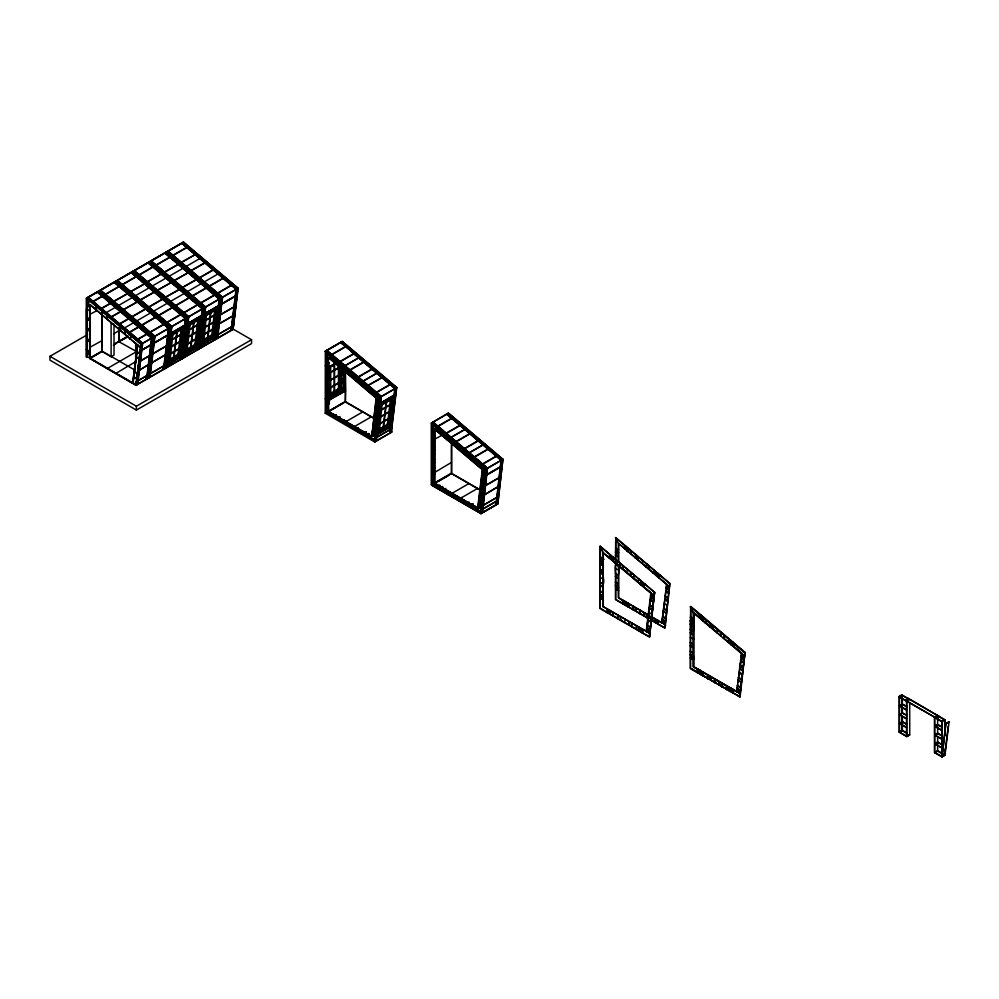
<?xml version="1.0" encoding="UTF-8"?>
<svg xmlns="http://www.w3.org/2000/svg" width="999" height="999" viewBox="0 0 999 999"><rect width="100%" height="100%" fill="white"/><g stroke="black" fill="none" stroke-linecap="round" stroke-linejoin="round"><path stroke-width="1.5" d="M86.438 357.33L86.438 298.102L183.554 242.02M132.642 383.291L137.725 345.03L132.642 383.291L89.773 358.466L89.947 351.523L86.438 349.687L89.947 351.523M89.773 358.466L102.248 351.286L101.96 340.347M374.65 440.409L326.573 412.649L326.573 350.824L380.794 396.728L375.799 441.083M326.848 373.451L326.848 368.144M326.848 367.819L326.848 365.122M376.086 440.921L381.069 396.566L326.848 350.661L326.848 412.5L373.763 439.585M376.361 440.759L381.356 396.403L327.123 350.499L327.123 412.337L329.445 413.673M326.848 361.513L327.784 361.725M328.159 362.562L328.446 364.498M328.821 363.836L328.446 362.724M336.114 415.884L336.114 414.81L336.388 418.007M341.583 374.2L343.519 375.324L343.519 370.229L341.583 369.118M368.094 434.915C366.358 434.315 370.729 437.937 369.118 433.541L368.843 437.062L368.843 433.703M480.806 512.075L432.742 484.315L432.742 422.49L486.963 468.394L481.968 512.749M433.017 470.966L433.953 471.503M482.242 512.587L487.237 468.231L433.017 422.327L433.017 484.165L453.209 495.816M433.017 445.117L433.017 439.81M433.017 439.485L433.017 436.788M433.017 433.179L433.953 433.391M434.615 434.39L434.99 435.502L434.615 434.066L434.053 436.163L435.264 436.838M473.713 506.905C473.626 505.756 476.311 508.791 475.012 508.728L475.012 506.493M601.336 595.591C596.103 592.732 608.965 599.5 600.137 594.892M603.309 584.103L603.309 579.02L600.137 577.497C600.074 563.636 605.581 580.894 603.034 584.265L603.034 606.73L646.478 631.38M651.398 618.843L654.632 592.307L600.411 546.403L600.137 557.092L603.034 558.778M646.703 631.618L603.309 606.568L603.309 599.725L599.962 597.802L599.962 608.503L649.525 637.112L654.545 592.419L599.962 546.216L600.137 608.403L600.411 546.403L602.147 549.949M603.309 558.928L601.448 558.466L601.723 560.089M601.448 558.466L601.997 560.252M601.723 560.414L600.137 559.777L603.309 562.225L600.411 560.551M609.665 611.625C610.601 607.429 606.93 614.123 613.099 615.571M647.09 614.46L647.102 617.832L615.459 599.55L615.459 573.738C613.224 557.117 621.016 564.547 618.369 575.412L618.369 597.877L661.763 622.939L662.837 616.221M615.734 563.399L615.734 599.4L624.725 604.907L624.999 603.671M618.369 562.187L615.459 560.526L615.734 537.562L615.734 559.04M615.734 548.414L616.67 548.626M616.77 549.625L617.045 551.56L617.32 549.625M617.432 550.886C617.857 546.615 617.469 553.458 617.045 549.462M618.369 562.524L618.369 543.618L615.459 537.724L669.68 583.616L664.959 627.822L669.954 583.466L615.734 537.562L617.482 541.096M644.467 615.983L647.377 617.669L647.364 614.31L618.643 597.714L618.643 565.072M623.688 602.035L624.999 602.784C625.324 596.99 625.124 611.625 624.999 601.71M641.37 630.057L642.394 630.531L642.394 632.804C642.832 622.864 642.257 637.374 642.394 631.418M664.959 627.822L657.729 623.963L658.004 620.441L658.004 621.515M690.309 642.807L690.858 606.468L745.079 652.372L740.097 696.728L690.309 668.618L690.309 642.807L693.219 644.48L693.219 666.945L736.887 691.845L693.493 666.783L693.493 612.524L693.219 644.48M690.584 629.42L690.584 624.113M690.584 623.788L690.584 621.091M690.584 668.468L690.584 606.63L744.804 652.534L739.809 696.89L729.445 690.896M691.52 655.494L691.246 657.155L691.795 656.83M692.182 618.369L692.557 619.805M692.457 619.417L691.895 619.742L692.457 618.531L691.895 620.629L692.457 620.304L691.62 620.466L691.62 618.681L692.831 618.144L693.768 618.681L693.219 618.993M693.493 631.118L693.493 625.799M693.493 625.474L693.493 622.764M693.768 612.362L693.768 666.633L737.162 691.683M715.184 682.667L715.184 679.32M732.854 692.544L733.129 689.36M339.248 419.967L339.26 416.633M344.131 422.789L344.143 420.567M445.417 491.633L445.429 489.41M450.299 494.455L450.312 492.232M628.134 606.868L628.146 603.521M628.408 606.705L628.421 603.371M631.768 626.673L631.78 623.326M633.016 609.69L633.029 606.343M633.291 609.527L633.304 606.193M636.65 629.482L636.663 626.148M702.984 675.936L702.996 672.589M707.866 678.758L707.879 675.411M722.215 686.725L722.227 683.378L722.227 686.738M722.489 686.563L722.514 683.229M727.097 689.547L727.122 686.201L727.122 689.56L719.317 685.052M727.397 686.038L727.384 689.385L719.592 684.889M133.429 380.457L133.391 383.141M137.275 349.063L133.566 379.583L136.95 348.888M183.391 242.395L86.601 298.276L183.441 242.17L238.124 288.286L140.996 344.28L135.989 385.477L132.68 383.067L136.164 385.377L141.196 344.218L86.601 298.002L86.601 357.217L86.438 308.891L89.773 310.826M137.7 384.303L142.695 343.294L88.474 297.39M146.578 379.17L151.573 338.162L97.353 292.257M148.464 378.296L153.484 337.125L98.951 290.946L153.446 337.312M149.713 377.36L154.708 336.351L100.487 290.447M163.486 369.418L168.481 328.409L114.261 282.505M163.761 369.255L168.756 328.246L114.535 282.342M165.185 368.419L170.18 327.422L165.359 368.531M167.495 363.961L171.216 333.441M168.419 361.775L179.608 355.319L183.029 327.272L179.321 355.12L168.419 361.775L171.84 333.728L171.141 333.316M168.257 364.51L167.57 363.336L181.069 355.557L181.806 356.306L168.257 364.51L167.295 364.123M170.005 360.676L173.139 332.43M173.539 358.391L176.948 330.344M173.913 358.291L177.335 330.244M177.672 354.158L177.447 356.006L174.725 357.392M180.644 329.807L180.869 327.959M177.735 356.218L181.368 327.66M182.405 326.985L181.756 327.185M180.707 342.507L181.443 336.426M183.479 326.186L179.92 355.469L167.482 362.525M183.679 326.323L180.107 355.607L167.77 362.724M183.391 326.124L184.053 326.611L180.482 355.881L179.158 354.907M182.255 358.778L187.288 317.607L132.742 271.441L187.238 317.807L182.08 358.678M134.016 271.104L188.237 317.008L183.242 358.017L182.317 357.342L183.516 357.854L188.511 316.845L134.291 270.941M184.403 354.195L188.112 323.688M186.001 343.881L185.539 350.174L184.403 350.087M186.376 340.834L188.037 327.135M195.929 345.154L197.39 346.129L200.949 316.845L188.611 323.976L185.052 353.246L184.378 352.759L196.815 345.716L200.737 317.944M199.638 317.307L196.216 345.354L185.315 352.023L188.312 323.664M185.165 354.757L184.478 353.584L197.964 345.791L198.701 346.553L185.165 354.757L184.191 354.37M186.613 350.711L186.838 348.863L185.115 349.862M186.9 350.924L190.422 322.352M190.434 348.639L193.856 320.592M190.821 348.539L194.231 320.492M194.568 344.405L194.343 346.253L196.341 348.301L195.579 347.739M197.54 320.055L198.264 317.907M194.63 346.466L198.052 318.419M199.3 317.232L198.651 317.432M198.714 323.626L198.938 320.479M200.574 316.571L197.003 345.854L184.665 352.972M197.615 347.128L197.278 349.9L196.353 349.238L197.552 349.75L197.889 346.965M197.727 346.291L202.273 308.891L148.052 262.987M197.889 346.416L202.547 308.741L158.229 271.603M198.164 346.803L197.827 349.588L196.903 348.913M198.239 346.241L202.822 308.579L148.601 262.675M198.988 348.901L203.983 307.917L199.151 349.026M201.298 344.443L204.445 313.511M202.347 338.686L204.008 324.987M204.383 321.953L205.407 316.071M201.648 341.845L202.223 342.27L213.399 335.814L216.683 307.655L205.344 314.011L201.948 343.494L201.286 343.007L213.711 335.951L217.183 306.606M202.223 342.27L205.632 314.223L217.857 307.093L214.285 336.376L212.949 335.402M202.06 344.992L201.373 343.831L214.86 336.039L215.597 336.8L202.06 344.992L201.099 344.618M206.706 314.76L206.593 312.712M203.808 341.171L206.743 312.188M207.367 313.224L207.155 312.4M207.33 338.873L210.752 310.826M207.717 338.786L211.139 310.739M214.435 310.302L214.66 308.454M211.538 336.7L214.947 308.654M215.172 308.142L214.523 308.341M214.535 321.366L214.91 318.331M214.685 321.478L215.06 318.431M216.533 307.555L213.112 335.602L201.935 342.058M217.47 306.818L213.898 336.089L201.561 343.219M215.884 339.148L220.879 298.152L216.046 339.273M217.307 338.336L222.302 297.327L168.082 251.423M217.582 338.174L222.577 297.165L168.356 251.273M231.069 330.394L236.076 289.385L181.843 243.481M231.356 330.232L236.351 289.223L182.13 243.319M231.631 330.07L236.626 289.061L182.405 243.157M237.949 288.374L232.954 329.508L237.774 288.399L140.996 344.28L136.001 385.264L233.104 329.408L238.124 288.286L183.391 242.108M378.733 396.353L376.161 397.902L371.753 436.713L328.321 411.65L328.321 357.455L328.609 411.488L345.504 401.735L345.504 371.491M378.671 396.628L376.074 398.126L328.659 357.667L376.436 398.102L371.778 436.413L328.321 411.326L345.229 401.573L373.888 418.119M378.534 400.674C372.302 403.846 380.307 400.649 378.134 397.115L373.151 435.876M376.074 411.863L372.927 435.626L375.149 436.9M376.386 409.353L377.06 403.833M377.36 401.323L377.847 397.277M373.476 435.314L373.913 431.668M374.563 426.411L375.037 422.552M375.599 417.969L376.136 413.474M376.523 410.339L377.147 405.194M374.675 435.027L373.539 432.692M378.559 399.737L378.384 401.136L377.46 400.462M377.772 397.977L380.032 398.951L379.483 399.263M374.85 436.051L375.05 434.053M379.108 401.049L379.033 399.2M374.563 436.213L374.775 434.203M378.833 401.198L379.308 399.4M396.541 387.637L391.558 428.621L374.812 438.499L391.72 428.746L396.715 387.749L379.645 397.39L374.812 442.02L325.249 413.224M374.825 438.499L379.845 397.327L325.312 351.161L342.207 341.408L396.753 387.575L342.207 341.408M376.96 433.916L380.107 402.997M377.822 429.682L377.597 431.531L388.786 425.075L392.207 397.028L380.344 403.296M378.196 426.648L380.794 405.332M389.285 425.362L392.857 396.079L393.519 396.566L381.181 403.696L377.61 432.967L377.048 432.555L389.385 425.437L392.944 396.153M377.46 431.431L381.306 403.696L392.058 396.928M377.722 434.478L377.035 433.304L390.534 425.512L391.258 426.273L377.722 434.478L376.76 434.09M383.004 428.359L386.413 400.312M383.379 428.259L386.8 400.212M387.2 426.173L390.621 398.139M387.337 426.286L382.904 428.096M388.723 423.027L389.073 425.287L377.884 431.743M391.321 401.71L391.695 398.676L392.844 398.751L392.27 398.339M388.636 424.975L388.861 423.126L389.872 423.101L389.298 422.689M390.534 409.428L391.833 398.776L390.109 399.775L390.259 397.202L390.834 397.627L390.184 397.827M389.073 425.287L392.57 395.879M393.144 396.291L389.573 425.574L377.235 432.692M390.359 421.74L391.096 415.721M391.471 412.712L392.932 400.674M393.519 396.566L389.947 425.849L388.623 424.875M481.006 507.717L480.844 506.693L477.922 508.379L482.604 469.767L434.827 429.333L437.425 427.834L434.765 429.283L434.777 483.154L451.673 473.401L451.673 443.156M479.045 507.704L484.016 468.943L466.321 453.958M479.32 507.542L479.807 503.496M480.307 499.463L481.093 492.957M481.131 492.657L482.03 485.302M482.205 483.828L483.041 477.023M483.191 475.799L484.016 468.943M480.044 503.633L479.32 507.217M480.432 500.536L481.031 495.616M481.406 492.507L481.943 488.086L481.393 488.399L484.827 490.184M482.48 483.666L482.867 480.544M483.466 475.636L483.666 471.828M480.556 506.855L480.906 504.87L479.707 504.358M484.453 471.565L485.377 471.528L484.453 471.565L484.552 472.802M484.577 470.467L483.941 469.642M480.457 507.679L480.944 505.869M484.727 472.664C485.889 473.726 484.24 468.831 485.277 472.714M480.731 507.879L481.218 506.068M485.002 472.864L485.477 471.066M431.418 484.89L480.981 513.498L497.877 503.746L480.806 513.399L485.814 469.055L502.922 459.24L448.376 413.074L431.418 423.052L431.418 485.077L480.981 513.686L497.877 503.921L502.922 459.24M480.981 513.686L486.014 468.993L431.481 422.827L485.976 469.193L502.872 459.428L448.376 413.074M485.926 470.766L483.691 469.505L485.926 470.766L485.314 473.713M486.038 472.003C484.028 472.465 487.037 470.954 485.864 473.389L484.827 472.639M497.714 503.646L502.884 459.415M646.428 631.78L651.41 593.031M647.502 625.087L647.839 622.315M648.875 613.798L648.488 617.032M650.274 602.335L650.923 597.065M647.851 630.506L647.677 631.892M647.065 628.733L648.014 629.108M652.497 595.766C650.187 594.88 654.083 592.994 653.958 595.691M648.401 631.805L648.326 629.957M652.672 596.79C652.272 590.521 653.121 601.648 652.871 596.403M648.126 631.967L648.601 630.157M652.397 596.952L652.871 595.142M649.4 633.179L648.713 632.642M648.501 630.981L649.05 629.87M650.824 593.381L654.208 595.829L653.321 594.855M651.36 619.143L649.362 636.825L654.632 592.307M661.763 622.939L666.733 584.178L638.161 559.989M663.024 614.697L663.848 607.892M664.023 606.418L664.747 600.536M665.908 591.021L665.272 596.253L668.144 598.351M666.246 588.224L666.733 584.178M663.561 621.927L662.899 621.815L663.348 620.267M667.17 586.8L666.995 588.199L667.444 586.638M666.658 584.877L669.567 586.675L666.683 584.577M663.174 622.914L663.661 621.103L663.461 622.752M667.444 587.899L667.919 586.101L667.994 587.949M667.719 588.099L667.919 586.101M664.21 622.402L664.035 623.801M664.073 621.478L665.259 621.99L664.372 621.016M668.194 587.562C669.355 584.328 667.394 588.261 668.481 587.4M736.613 692.007L741.87 653.084M737.724 684.989L736.7 691.308L737.861 692.107M738.024 682.542L738.698 676.96M738.873 675.486L739.772 668.131M740.759 660.089L740.122 665.322L742.994 667.419M741.096 657.292L741.583 653.246M737.212 691.283L737.649 687.637M738.298 682.379L738.636 679.607M739.148 675.324L739.51 672.389L738.96 672.702L742.394 674.487M740.396 665.159L740.734 662.387M741.37 657.13L741.82 653.483L741.258 653.808L744.692 655.581L744.143 655.906M738.411 690.996L737.749 690.883L738.199 689.335M742.294 655.706L742.12 657.105M741.508 653.945L742.457 654.32M738.573 692.02L738.785 690.009M742.294 656.967L742.769 655.169M738.298 692.182L738.511 690.172M742.569 657.167L743.044 655.356M738.785 690.371L738.611 693.031L739.809 693.543M737.549 688.498L737 688.823L740.122 691.058L739.235 690.084M742.944 656.193L743.768 654.919M745.079 652.372L739.535 697.04M945.878 723.338L942.069 756.98L944.979 755.269L949.05 721.865L945.878 723.338L942.069 756.98M948.226 726.223L944.704 755.107L941.795 756.83L941.795 721.303L944.704 719.63L944.704 727.347M136.164 385.377L141.184 344.205M148.351 364.697L139.423 370.142L148.351 364.722M180.782 356.343L181.756 356.718M214.585 336.825L215.547 337.212M390.247 426.298L391.208 426.685M484.253 494.892L497.777 486.838L484.253 494.917M646.178 631.405L650.836 593.244L603.309 553.009L603.034 606.73M359.89 382.467L360.539 379.57M364.647 386.488L365.284 383.591M614.984 562.574L615.621 559.677M619.742 566.608L620.379 563.711M648.776 569.368L649.412 566.47M653.533 573.389L654.17 570.491M706.081 619.742L705.431 622.639L706.093 619.755M723.626 638.436L724.275 635.539M728.383 642.457L729.02 639.56M114.023 324.188L114.023 355.045L111.114 356.718L101.96 351.436L101.96 314.722L102.547 311.725L103.696 311.064M104.833 313.436L201.748 257.442M87.924 297.702L108.454 315.097L107.03 315.534L106.381 318.419L108.454 315.097L142.145 343.606L137.15 384.615L136.226 383.941M121.878 326.461L120.729 327.123L120.067 330.007L120.454 326.898L121.616 326.223M123.014 328.833L219.93 272.864M149.6 261.875L204.146 308.042L149.763 262.013M137.363 345.055L89.673 304.345L89.673 358.529M166.496 252.123L221.041 298.289L166.658 252.248M170.392 327.372L115.959 281.518M328.022 411.825L325.249 413.411L325.312 351.161M336.313 361.001L337.3 362.237L336.975 360.789M338.299 363.087L338.636 364.073M338.873 364.672L339.523 361.788M339.136 364.897L339.797 362.013M340.971 368.094L360.389 356.793L343.444 366.745M346.453 371.091L347.103 368.206M377.572 397.44L357.317 380.282L357.979 377.397M359.603 382.217L360.264 379.345M366.92 388.411L367.582 385.527M367.182 388.636L367.844 385.751M371.228 388.936L370.442 390.297L369.543 388.686M368.256 388.761L367.694 389.073L368.144 387.113L369.33 388.574L369.692 388.024M368.856 387.774L370.292 389.323M370.454 389.91L370.954 389.098L370.504 391.059M480.544 506.58L477.672 507.879L482.33 469.567L434.827 429.333M443.206 430.557L441.995 433.753L442.545 433.441M442.27 433.591L442.982 431.868M442.707 432.018L443.194 430.944M443.893 433.091L443.419 432.292L442.807 432.892L444.58 434.003M442.482 432.667L443.469 433.903L444.105 433.204M444.742 434.59L444.53 435.514M445.03 436.338L445.691 433.454M445.304 436.563L445.966 433.678M447.14 439.76L449.675 438.536M454.907 444.692L455.556 441.808M455.169 444.917L455.831 442.033M463.224 451.723L463.873 448.838M463.486 451.948L464.148 449.075M470.529 457.917L471.191 455.032M473.351 460.302L474.013 457.417M474.587 458.616L474.138 460.964L474.75 459.602L476.048 459.915L475.499 460.239L476.136 459.54M475.299 459.278L474.35 459.652M476.623 461.575L474.313 458.778L473.863 460.739L474.425 460.427L471.353 457.829M474.675 459.877L476.186 461.138L476.86 460.539M476.673 462.724L477.072 459.615M609.29 558.066L610.052 554.745M611.088 556.955L609.827 555.881L610.314 554.795L609.378 557.842M610.464 556.805L609.652 558.066L612.974 560.489M612.037 557.804L610.252 556.693L611.7 558.241L612.574 556.705L612.187 559.827M612.574 557.092L612.125 559.053L611.226 557.442M611.7 558.241L612.087 557.792M612.424 560.414L613.086 557.529M612.699 560.639L613.349 557.754M615.247 562.812L615.908 559.927M620.004 566.833L620.666 563.948M625.424 547.252L625.636 545.941L624.987 548.826M625.524 548.114L627.297 549.238L625.799 547.964M626.186 549.138L625.199 547.902M626.423 548.101L627.959 549.013L626.698 547.939M622.29 568.768L622.951 565.884M622.564 568.993L623.226 566.108M627.185 549.987L626.972 550.911L627.459 549.825M627.747 551.573L628.408 548.688M628.021 551.798L628.683 548.913M630.581 553.958L631.231 551.073M630.606 575.811L631.268 572.927M630.881 576.036L631.53 573.151M635.339 557.979L635.988 555.107M635.614 557.829L636.263 554.944M633.166 577.971L633.828 575.087M637.624 559.927L638.274 557.042M637.886 560.152L638.548 557.267M637.924 582.005L638.573 579.12M640.471 584.165L641.133 581.281M640.746 584.39L641.408 581.505M643.843 585.064L642.407 583.516M642.245 582.929L642.182 582.167M645.928 566.957L646.59 564.073M646.203 567.182L646.865 564.298M646.478 567.032L647.14 564.148M641.745 583.741L642.732 584.977L643.094 584.427M644.005 585.664L643.518 586.738L640.746 584.003M643.706 587.2L644.455 583.878M648.488 569.118L649.15 566.233M653.246 573.151L653.908 570.267M653.521 572.989L654.183 570.104M655.806 575.312L656.468 572.427M656.068 575.536L656.73 572.652M659.602 577.035L658.428 575.586M658.304 575.087L657.305 573.851M657.679 574.949C655.556 574.562 658.878 577.085 659.577 575.774M700.774 614.86L699.837 617.894M700.212 615.172L700.274 616.321L700.499 615.009M702.147 618.306L700.711 616.758M700.761 615.247L700.274 616.321M700.049 616.97L701.036 618.206L701.398 617.669M702.309 618.893L702.097 619.817M701.273 617.17C704.02 621.041 703.346 612.012 702.085 620.204L705.706 622.477M702.609 620.629L703.296 616.995L702.747 617.32M702.871 620.866L703.533 617.981M705.431 623.026L706.081 620.142M710.189 627.047L710.838 624.163M710.464 626.897L711.126 624.013M712.474 628.983L713.136 626.111M712.737 629.22L713.398 626.336M720.791 636.026L721.44 633.141M721.053 636.251L721.715 633.366M723.338 638.186L724 635.302M728.096 642.22L728.758 639.335M730.656 644.38L731.318 641.495M730.918 644.605L731.58 641.72M732.367 641.995L731.43 645.042L732.642 641.845L732.429 643.156M732.804 643.856L731.98 645.117M732.255 644.18L733.753 645.441L731.917 643.955M732.529 644.018L731.917 644.343M732.704 642.994L732.642 642.232M734.727 645.941L732.916 645.192L733.278 644.655M733.703 643.831L733.066 644.53L733.428 643.993M734.153 645.004L734.64 643.918L733.815 645.167M734.515 646.865L733.965 647.19L734.902 644.143M733.965 647.19L735.177 643.98L734.964 644.904M442.432 431.793L442.644 430.869M610.314 554.795L609.827 555.881M625.149 547.027L625.362 546.103M341.408 366.82L342.083 363.948M346.166 370.841L346.84 367.969M452.335 442.507L453.009 439.635M630.294 553.721L630.968 550.849M635.052 557.742L635.726 554.87M633.428 578.196L634.103 575.324M638.186 582.23L638.861 579.358M705.144 622.789L705.818 619.917M709.902 626.81L710.576 623.938M90.01 299.475L88.861 300.137L88.461 303.246L89.123 300.362L90.272 299.7M99.987 293.706L102.298 292.382M119.193 282.617L116.895 283.953L119.468 282.842M133.791 274.201L136.089 272.864M150.687 264.435L152.997 263.112M167.582 254.683L169.892 253.346M185.639 244.28L184.478 244.942L185.901 244.505M100.262 293.931L102.572 292.607M134.053 274.425L136.364 273.089M150.961 264.66L153.259 263.336M167.857 254.907L170.155 253.584M93.119 301.311L101.998 296.191M105.407 294.218L118.893 286.438M122.303 284.465L135.789 276.673M139.198 274.713L152.697 266.92M156.106 264.947L169.593 257.168M173.002 255.195L186.488 247.402M87.924 304.52L86.763 305.182L89.673 306.855M87.924 304.832L86.763 305.507L89.673 307.18M93.382 301.548L102.26 296.416M105.669 294.443L119.168 286.663M122.577 284.69L136.064 276.91M139.473 274.937L152.959 267.145M156.368 265.185L169.855 257.392M173.264 255.419L186.763 247.64M100.212 290.609L110.677 298.676M131.156 272.752L141.608 280.819M150.911 261.338L161.363 269.405M167.807 251.586L178.259 259.653M98.102 306.318L119.605 324.138M100.375 307.854L88.199 297.552M126.698 292.645L169.031 328.084L164.036 369.093L163.112 368.431M160.777 272.977L148.327 262.837M97.328 310.402L89.673 314.498M101.423 308.354L110.315 303.221M113.724 301.261L127.472 293.694L113.986 301.486M130.619 291.496L144.38 283.941L130.881 291.733M164.41 271.99L178.172 264.435L164.685 272.215M181.306 262.238L195.067 254.67L181.581 262.462M161.001 273.963L147.515 281.743L161.276 274.188M101.698 308.579L110.577 303.459M87.924 317.819L86.763 318.481L89.673 320.167M87.924 318.144L86.763 318.806L89.673 320.479M103.434 310.839L102.285 311.501L101.886 314.61M113.411 305.07L115.722 303.746M130.32 295.317L132.617 293.981M147.215 285.564L149.513 284.228M164.111 275.799L166.421 274.475M181.006 266.046L183.317 264.71M199.063 255.644L197.902 256.306L199.325 255.869M113.686 305.294L115.996 303.971M130.582 295.542L132.892 294.218M147.477 285.789L149.788 284.453M164.385 276.036L166.683 274.7M181.281 266.271L183.579 264.947M135.077 299.338L137.375 298.014M185.764 270.08L188.074 268.743M203.821 259.665L202.66 260.327L204.083 259.89M135.34 299.575L137.65 298.239M186.039 270.304L188.336 268.968M87.924 328.471L86.776 329.133L89.673 330.806M87.924 328.783L86.776 329.445L89.673 331.131M106.643 318.644L107.792 317.969M111.301 316.708L120.442 311.8L111.563 316.933M123.589 309.615L137.075 301.823M153.971 292.07L140.484 299.862L154.246 292.295M157.38 290.097L171.141 282.542L157.655 290.322M174.276 280.344L188.037 272.777L174.55 280.569M204.67 262.799L191.184 270.592L204.945 263.024M137.35 302.048L123.589 309.615M86.826 356.318L136.388 384.927L233.117 329.083L251.548 339.722L251.548 343.581L136.388 410.077L49.95 360.164L49.95 356.318L87.45 334.665M87.924 339.111L86.776 339.772L89.673 341.446M87.924 339.435L86.776 340.097L89.673 341.77M128.496 318.619L119.605 323.751L142.42 343.456L137.425 384.465L136.501 383.791M131.905 316.646L145.392 308.866M148.801 306.893L162.288 299.101L185.377 318.656L180.382 359.665L179.458 358.991M134.565 270.779L165.697 297.14L179.183 289.348M196.079 279.595L182.592 287.387L196.353 279.82M199.488 277.622L212.987 269.842M119.88 323.976L128.759 318.843M132.168 316.883L145.654 309.091M149.063 307.118L162.562 299.338M165.697 297.14L179.458 289.573M199.763 277.847L213.249 270.067M148.501 310.701L150.799 309.378M165.397 300.949L167.695 299.625M182.293 291.196L184.603 289.86M199.188 281.443L201.498 280.107M217.245 271.029L216.084 271.703L217.507 271.253M131.593 320.467L133.903 319.131M131.868 320.691L134.166 319.355M148.764 310.939L151.074 309.603M165.659 301.174L167.969 299.85M182.567 291.421L184.865 290.085M199.463 281.668L201.761 280.332M119.805 329.782L120.954 329.108M102.248 340.497L89.673 347.44M113.936 333.741L118.869 330.582M87.924 352.41L86.776 353.084L89.673 354.757M126.374 330.257L125.212 330.919L124.825 334.028L125.487 331.144L126.636 330.482M136.351 324.488L138.661 323.164M153.259 314.735L155.557 313.399M170.155 304.982L172.452 303.646M187.05 295.217L189.36 293.893M203.946 285.464L206.256 284.141M222.003 275.062L220.841 275.724L222.265 275.287M87.924 352.734L86.776 353.396L89.673 355.07M136.626 324.712L138.923 323.389M153.521 314.96L155.832 313.636M170.417 305.207L172.727 303.871M187.325 295.454L189.623 294.118M204.221 285.689L206.518 284.365M129.483 332.105L138.362 326.973M141.771 325L155.257 317.22M158.666 315.247L172.153 307.455M175.562 305.494L189.048 297.702M192.457 295.741L205.956 287.949M209.365 285.976L222.852 278.197M129.745 332.33L138.624 327.197M142.033 325.237L155.532 317.445M158.928 315.472L172.427 307.692M175.836 305.719L189.323 297.927M192.732 295.966L206.219 288.174M209.628 286.201L223.114 278.421M114.96 343.619L127.959 336.114M113.948 344.53L128.247 336.276M113.386 345.154L116.084 343.606M127.585 336.963L120.567 340.696M137.787 339.136L146.678 334.016M150.075 332.043L163.574 324.25M166.983 322.29L180.469 314.498M183.878 312.525L197.365 304.745M200.774 302.772L214.261 294.98M217.67 293.019L231.169 285.227M138.062 339.36L146.94 334.24M150.35 332.267L163.836 324.475M167.245 322.515L180.744 314.722M184.141 312.762L197.64 304.97M201.049 302.997L214.535 295.217M217.944 293.244L231.431 285.452M183.579 316.346L185.876 315.01M183.841 316.571L186.151 315.234M136.301 351.748L107.118 368.606M141.895 349.875L150.774 344.755M154.183 342.782L167.682 334.99M171.091 333.029L184.578 325.237M187.987 323.276L201.473 315.484M204.882 313.511L218.369 305.731M221.778 303.758L235.277 295.966M189.061 322.839L189.698 322.465M208.441 311.651L211.014 310.165M188.449 323.763L199.775 317.42L196.366 345.467L184.091 352.56M171.716 333.728L184.053 326.611M199.126 318.956L200.275 319.031L187.812 326.149L187.238 325.736M216.021 309.19L217.17 309.278L204.708 316.396L204.146 315.984M171.179 335.264L172.914 334.278M188.087 325.512L189.81 324.513M150.986 347.202L153.297 345.866M167.894 337.437L170.192 336.114M184.79 327.684L187.088 326.348L184.753 327.984M201.686 317.932L203.996 316.596M218.581 308.167L220.891 306.843M235.477 298.426L236.638 297.764M150.961 347.49L153.259 346.166M167.857 337.737L170.155 336.401M201.648 318.219L203.958 316.895M218.544 308.466L220.854 307.143M235.452 298.726L236.601 298.064M170.667 340.347L181.855 333.891M187.562 330.594L198.751 324.138M204.47 320.841L215.647 314.373M150.35 352.422L152.66 351.086M167.258 342.669L169.555 341.333M184.153 332.904L186.451 331.581L184.116 333.204M201.049 323.152L203.359 321.828M217.944 313.399L220.255 312.063M234.84 303.659L236.001 302.997M150.325 352.722L152.622 351.386M167.22 342.957L169.518 341.633M170.729 340.721L181.918 334.265M187.625 330.969L198.813 324.513M201.011 323.451L203.321 322.115M204.52 321.216L215.709 314.76M217.907 313.686L220.217 312.362M234.815 303.946L235.964 303.284M135.739 361.613L115.659 373.526M140.572 360.714L149.463 355.594M152.872 353.621L166.358 345.829M220.454 314.598L233.953 306.805M140.547 361.014L149.425 355.881M152.835 353.921L166.321 346.129M220.429 314.897L233.916 307.105M169.818 347.365L181.006 340.896M186.713 337.6L197.902 331.144M203.609 327.847L214.797 321.391M169.867 347.739L181.056 341.283M186.776 337.987L197.952 331.518M203.671 328.221L214.86 321.765M168.956 354.37L180.145 347.914M185.864 344.618L197.04 338.162M202.76 334.865L213.948 328.396M169.018 354.745L180.207 348.289M185.914 344.992L197.103 338.536M202.809 335.239L213.998 328.783M148.551 367.182L150.861 365.846M165.459 357.43L167.757 356.094M182.355 347.664L184.653 346.341L182.317 347.964M199.251 337.912L201.561 336.588M216.146 328.159L218.456 326.823M233.042 318.419L234.203 317.757M148.526 367.482L150.824 366.146M165.422 357.717L167.72 356.393M199.213 338.211L201.523 336.875M216.109 328.459L218.419 327.123M233.017 318.706L234.166 318.044M213.062 333.541L215.085 334.19M168.219 359.615L169.942 358.616M202.01 340.11L203.746 339.111L203.871 341.883L203.371 340.859M179.683 353.371L168.069 360.264M185.402 350.075L196.591 343.619M202.298 340.309L213.486 333.853M147.914 372.402L150.225 371.079M164.823 362.649L167.12 361.326M181.718 352.897L184.016 351.561L181.681 353.184M198.614 343.144L200.924 341.808M215.509 333.379L217.819 332.055M232.405 323.639L233.566 322.977M147.889 372.702L150.187 371.378M164.785 362.949L167.083 361.613M198.576 343.431L200.886 342.108M215.472 333.678L217.782 332.342M232.38 323.938L233.529 323.276M169.718 360.464L167.233 361.076M181.294 353.708L179.383 353.059M194.206 346.154L196.079 345.254M198.189 343.943L196.279 343.306M203.521 340.959L201.024 341.558M205.956 339.36L209.952 337.237M168.282 361.675L179.458 355.219L182.879 327.173L171.553 333.529L168.144 363.012L167.195 362.312M202.073 342.158L213.262 335.701M185.315 352.023L196.503 345.567L199.488 317.207M169.231 362.212L180.419 355.756M186.126 352.447L195.017 347.327M204.296 341.958L211.913 337.575M168.307 364.098L181.806 356.306M185.215 354.345L198.701 346.553M202.11 344.593L215.597 336.8M199.763 347.265L199.213 347.577L200.137 348.251L205.132 307.242L161.089 269.955M146.89 378.721L146.254 377.884M149.75 377.073L149.101 376.236M163.799 368.956L163.149 368.132M166.646 367.307L166.009 366.483M180.694 359.203L180.045 358.379M200.449 347.802L199.8 346.965M49.95 356.318L136.388 406.218L251.548 339.722M396.753 387.575L379.807 397.527L325.262 351.348L342.158 341.596M331.768 354.433L345.254 346.641M332.03 354.657L345.529 346.865M326.573 350.824L329.483 356.718L330.032 356.406M327.123 361.026L326.573 361.351L329.483 363.024M327.784 364.735L327.784 363.224M327.123 364.036L326.573 364.348L329.483 366.034M328.159 363.449L327.51 363.386M326.96 364.847L325.249 365.834L327.123 364.947L327.123 397.889L325.249 398.776L326.96 397.789M340.622 342.707L351.074 350.774M336.813 360.202L336.101 361.925M328.546 365.172L329.483 365.709M331.381 365.522L335.427 363.186M336.401 363.261L328.334 367.607L336.126 363.099M335.814 364.011L330.657 366.983L330.794 396.016L340.834 390.222L340.834 367.457M339.073 362.113L338.349 364.235L338.911 363.911M340.085 361.463L353.571 353.671M340.347 361.688L353.833 353.908M329.982 372.565L339.922 366.82M330.07 372.952L340.022 367.207M329.982 380.132L339.922 374.388M330.07 380.519L340.022 374.775M349.95 369.817L363.436 362.038M350.212 370.042L363.711 362.262M354.233 373.451L353.022 376.66L357.605 379.745M329.982 387.699L339.922 381.968M330.07 388.087L340.022 382.355M358.266 376.86L371.753 369.068L394.842 388.611L389.847 432.967M338.099 388.648L339.822 387.649M330.657 393.269L340.11 387.812M358.529 377.085L372.015 369.293M340.259 387.899L340.259 387.225M336.813 391.383L330.219 395.017L330.794 395.354M330.507 395.179L339.972 389.722L339.972 366.084M330.507 395.854L340.547 390.06L340.447 368.057M336.188 393.131L329.845 396.79L330.607 397.24L341.795 390.784L341.795 369.705M341.021 390.334L338.723 391.67L339.485 392.108L338.723 390.996L329.845 396.128L330.607 396.566L341.221 390.447L341.221 368.506M327.123 398.826L326.573 399.15L329.483 400.824M327.123 399.15L328.059 399.363L327.51 401.186L328.159 401.248M328.446 402.297L328.159 400.362M343.931 391.546L327.884 400.512M326.848 401.673L328.159 402.135M345.229 372.827L345.504 390.959L328.334 400.549M327.123 401.835L326.573 402.147L329.483 403.821M328.546 401.785C329.458 405.219 327.485 400.437 329.096 401.473M368.132 385.214L381.893 377.647L368.394 385.439M368.793 388.049L367.907 388.149L368.244 389.148M336.663 417.844L333.516 416.658L333.791 414.223M333.516 416.658L333.791 415.422M334.34 416.496L334.315 414.972L336.139 416.021L334.315 414.972M336.388 415.721C335.751 414.348 333.903 415.696 335.364 415.259M333.504 415.584L334.815 416.333L335.09 415.734M376.448 392.245L389.935 384.465M336.139 415.696L335.577 416.333M376.71 392.482L390.197 384.69M336.114 417.844L336.114 416.77M378.084 397.515L377.522 397.839L380.956 399.625M377.772 400.012L378.421 400.836M377.747 400.299L377.185 400.624L379.42 401.885M378.933 400.025L378.284 399.9M379.208 400.224L379.595 400.499M379.458 401.598L380.382 402.26M380.544 402.997L394.043 395.204M380.382 405.869L392.12 398.988M393.868 398.089L391.958 397.44M351.723 426.536L351.173 426.86L351.173 424.625M380.132 410.314L391.321 403.858M380.194 410.689L391.371 404.233M375.774 416.421L375.224 416.733L378.658 418.519M379.283 417.32L390.459 410.864M379.333 417.707L390.522 411.238M360.889 430.794L358.291 432.48L360.889 430.981M378.421 424.338L389.61 417.882M378.484 424.712L389.672 418.256M365.996 434.777L366.795 435.239L366.246 435.552L366.521 433.116M366.521 434.328L367.045 434.19M366.246 433.279L368.868 434.915L367.045 433.866M368.094 434.153L367.545 434.478L368.094 433.716L369.393 434.465M366.795 435.552L366.521 434.64M368.843 434.465L368.319 435.239M376.96 429.807L378.109 429.895L377.247 430.02M368.843 434.777L367.819 434.315M387.137 424.125L388.861 423.126M377.972 429.795L389.148 423.339M373.813 432.53L373.264 432.854L376.698 434.627M377.26 431.456L377.272 430.706M390.759 423.663L388.848 423.027M377.747 431.643L388.998 425.149M373.239 435.177L373.876 436.014M375.462 434.415L376.386 435.089M382.192 430.681L375.087 434.777L392.157 425.149L382.892 430.282M377.772 434.066L391.258 426.273M374.812 442.02L391.708 432.08L374.637 441.733L374.637 438.399M431.418 423.052L448.326 413.299M437.937 426.098L451.423 418.306M438.199 426.323L451.698 418.531M432.742 422.49L435.651 428.384L445.079 435.576L444.518 435.901L445.729 432.692M434.765 429.607L437.362 428.109M433.017 432.854L434.89 434.228L434.328 435.439M434.053 434.39L434.99 433.991L434.99 437C432.517 437.2 434.365 432.992 434.328 436.326L434.89 436.001L434.053 436.163M433.017 435.864L434.99 437M443.419 432.292L442.532 433.828L443.144 432.455L444.967 433.941M442.569 434.927L434.49 439.273M446.241 433.129L459.74 425.349M446.516 433.354L460.002 425.574M433.017 453.259L434.677 454.533M456.118 441.483L469.605 433.703M456.381 441.708L469.88 433.928M460.402 445.117L459.19 448.326L462.762 450.561M464.435 448.526L477.922 440.734M464.697 448.751L478.184 440.959M433.017 470.654C435.676 470.329 435.676 477.597 433.017 473.651M433.953 471.191L433.678 472.852L434.228 472.527M434.89 473.801C433.578 475.237 433.678 470.941 434.777 472.377L451.398 462.462M433.678 472.852L434.328 472.914M434.99 472.115L434.053 472.177M433.017 473.339L433.953 473.876M434.89 472.914L434.615 473.076M474.3 456.88L487.787 449.088M474.562 457.105L488.061 449.313M437.824 481.705L448.613 475.474M477.609 459.677L476.411 462.5M440.234 486.051L439.672 484.977L439.672 488.324C441.258 488.936 439.16 485.814 439.672 488.324M442.02 487.849L440.484 486.638M482.604 463.911L496.103 456.131M440.209 486.8L442.02 487.524M482.879 464.148L496.366 456.356M442.282 489.51L442.282 488.436L442.557 489.672M442.832 488.436L442.008 488.598M442.832 489.51L442.282 489.822L442.282 486.476M483.903 471.965L483.354 472.29L486.788 474.063M450.537 492.919L447.939 494.605L450.537 493.106M485.626 473.264L486.55 473.926M486.713 474.662L500.212 466.87M485.402 485.489L498.888 477.709M485.364 485.789L498.851 477.997M467.057 502.647L464.46 503.958M472.415 504.945L474.263 505.819M474.762 506.743L472.939 505.694L474.762 506.418M472.689 503.708L472.964 506.143M472.964 507.217L472.689 506.306M475.287 506.281L475.012 508.728M479.982 504.195L479.433 504.52L482.854 506.293M481.106 506.893L481.493 507.18M482.542 506.755L481.356 506.243M481.318 508.566L479.095 507.292M480.806 510.064L497.889 500.412L480.994 510.164M603.309 552.31L603.034 574.088M615.734 548.089L618.643 549.762L617.707 549.225M601.336 557.479L601.061 559.14L601.723 559.203M601.723 558.628L602.385 558.391M618.643 562.362L618.643 552.772C615.484 553.446 616.645 547.939 617.045 551.56M600.411 559.939L603.309 561.613M615.734 551.098L618.643 552.772L618.643 543.456L666.458 584.34M617.045 550.349L616.395 550.287M617.045 550.674L617.707 550.736M602.11 559.74L602.385 561.076M617.707 551.91L618.369 552.609M615.734 568.493L618.643 570.167M627.522 569.355L626.86 572.24M642.844 560.514L642.182 563.399M616.67 586.425C615.209 587.549 617.844 588.611 616.395 588.086M601.997 598.039L601.723 596.103M602.385 595.879L602.385 597.377M616.77 587.412L617.045 589.36L616.77 587.412L618.643 587.887L615.459 586.051L618.369 587.724M601.336 598.276L601.336 596.778M615.734 588.573L616.67 589.11M600.137 597.902L603.034 599.575M601.723 596.99L601.061 596.927M615.734 588.886L618.643 590.571L616.395 589.273M617.432 588.686C618.643 591.683 616.196 588.174 617.707 588.523M656.855 575.811L657.517 572.927L657.13 576.048M659.777 574.85L658.903 576.373M607.067 609.053L608.366 610.876M622.664 600.362L622.664 601.123M609.415 611.925L607.867 610.714M622.926 602.035L624.737 603.084M601.56 608.915L607.342 612.562L607.342 611.176M622.677 603.396L622.664 602.322M607.342 612.562L607.867 611.038M608.641 611.488L608.366 612.087L609.939 612.674M623.688 603.234C624.462 602.072 623.139 603.92 622.389 602.484M607.592 610.876L609.415 611.613M624.999 602.784L623.975 601.873M651.061 595.916L651.71 596.753M651.023 596.216L653.895 598.314L652.984 597.639M668.306 588.786L668.993 589.323M625.012 619.093L624.737 622.602L620.604 619.904M649.063 612.325L651.935 614.422M664.385 603.471L667.27 605.569M640.072 628.109L640.072 628.87M640.072 630.069L641.37 630.819M642.145 630.831L640.609 629.62M658.004 623.801L655.681 622.452L655.931 620.766L657.192 622.14L657.729 620.292L657.729 621.366M656.43 620.928L655.132 619.105L655.406 622.302M640.072 631.143L640.072 627.797L640.072 629.183M656.43 622.14C656.705 620.616 656.306 623.413 658.004 622.727M640.334 629.77L642.145 630.506M642.394 630.531L642.682 629.295M642.12 632.642L649.637 636.663M662.087 622.377C672.14 630.869 657.404 617.969 663.011 623.039M648.226 630.781L647.577 630.656M649.362 633.478L648.476 632.517M690.858 616.995L690.309 617.32L693.768 618.993L690.584 617.157M690.584 617.482L691.52 617.694M691.795 617.532L691.246 618.169M691.52 620.704L691.246 619.355L692.182 618.681M690.858 620.004L690.309 620.317L693.768 621.678L691.62 620.466M692.557 618.294L692.557 620.978M690.858 637.399L690.309 637.712L693.768 639.073M717.969 629.42L716.758 632.617L717.319 632.305L715.309 630.606M690.858 654.795L690.309 655.119L693.493 656.955L692.557 656.418M690.858 655.119L693.493 656.63L693.768 659.153L692.557 658.778M690.858 657.804L690.309 658.116L693.768 659.477L691.62 658.266L692.182 656.168L692.557 659.103L692.557 656.093M690.584 657.642L692.457 658.104L691.895 658.428L692.182 656.48M691.246 657.155L691.895 657.217M693.219 656.793L693.768 656.468L690.309 654.507M692.831 657.442C690.833 657.891 693.855 657.317 692.831 655.931L691.62 656.48M732.429 642.769L731.88 643.081L733.154 644.155M697.527 670.192L697.801 668.955L697.24 672.627L697.801 672.302L692.02 668.968M708.428 675.411L708.428 678.771L697.801 672.627L698.326 670.779L700.124 671.69M698.551 671.103L699.849 671.852L700.399 670.454L700.374 674.437M697.801 672.627C696.328 670.054 698.601 673.251 698.825 671.703M699.849 671.528L699.312 672.302L697.777 671.415L699.874 671.99M699.874 671.665L699.312 672.302M699.849 673.813L699.849 672.739M741.508 655.981L742.157 656.805M741.47 656.268L740.921 656.593L744.355 658.366L743.156 657.854M742.669 655.993L742.02 655.868M715.459 682.504L714.909 682.829L715.459 679.158L715.459 682.504L712.362 680.719M730.531 688.174L730.806 689.085M730.531 690.446C729.695 692.607 730.244 688.711 732.604 690.883L730.781 689.834M730.257 688.011L729.982 689.248L733.129 690.434M731.83 690.883L731.555 690.596M732.579 690.434L732.055 691.208M732.854 691.47L731.28 691.196M736.937 691.445L740.084 693.381M739.872 690.921L740.421 690.596L737.062 688.261M740.122 693.081L738.923 692.569M908.466 735.027L906.53 736.151L899.187 731.905L899.187 696.428L902.097 694.755L902.372 704.345L907.08 707.055M899.187 696.428L902.372 694.917M905.381 699.999L908.278 698.326L938.785 716.258L935.888 717.931L905.381 700.324L907.317 699.2M909.714 699.475L906.805 701.148L906.805 736.625L909.714 734.952L909.714 702.559M902.372 704.345L899.475 706.018L906.53 710.102M899.187 731.905L902.097 730.232L907.08 733.116M899.475 732.067L902.372 730.394M899.475 696.59L899.475 732.392L902.372 730.706L905.906 732.754M937.362 715.434L934.452 717.107L934.452 752.584L942.069 756.942L942.069 721.465L944.979 719.792L944.979 735.214M935.888 717.619L938.785 715.946M935.701 725.823L937.636 724.7L941.17 726.748M946.153 723.538L949.05 721.865M937.636 733.491L934.739 735.164L941.795 739.248M944.704 754.832L941.795 756.505L934.739 752.434L937.636 750.749L942.344 753.471M326.573 367.994L329.483 369.655M326.573 373.626L329.483 375.287M432.742 439.66L434.677 440.759M432.742 445.292L434.677 446.403M615.459 554.895L618.369 556.555M690.309 623.963L693.219 625.611M690.309 629.595L693.219 631.256M600.137 585.639L603.034 587.287M600.137 591.271L603.034 592.931M342.158 341.633L325.249 351.386M341.583 369.43L343.519 370.554M944.979 719.792L902.372 695.229L899.475 696.915L942.069 721.465M902.372 695.554L909.427 699.312M937.636 715.908L944.704 719.992M330.032 366.633L330.032 399.563M326.573 364.96L329.483 366.633M326.573 365.284L329.483 366.958M899.475 697.227L906.53 701.31M934.739 717.594L941.795 721.665M434.765 429.283L434.49 483.316L477.922 508.379M326.573 368.306L329.483 369.98M341.583 378.971L343.519 380.407L341.583 379.295M907.08 706.743L902.372 704.02L899.475 705.706L906.53 709.777M942.344 727.097L937.636 724.387L934.739 726.061L941.795 730.132M434.228 434.74L433.678 435.052M341.583 382.005L343.519 383.117M326.573 373.951L329.483 375.624M432.742 436.625L434.677 437.749M934.739 726.385L941.795 730.456M432.742 436.95L434.677 438.062M326.573 376.66L329.483 378.334M326.573 376.985L329.483 378.658M432.742 439.972L434.677 441.096M341.583 387.637L343.519 388.761M341.021 387.674L341.795 388.112L339.685 387.562M345.504 390.959L345.229 401.885L373.888 418.431M907.08 715.534L902.372 712.811L899.475 714.485L906.53 718.568M942.344 735.888L937.636 733.179L934.739 734.852L941.795 738.923M904.719 714.497L902.372 713.136L899.475 714.809L906.53 718.88M938.81 734.178L941.17 735.526M342.133 390.347L344.068 391.783M340.896 389.947L343.793 391.633M329.483 383.429L326.573 381.755L327.123 376.348M341.583 390.984L343.519 392.108L343.531 370.816M341.546 391.571L342.595 392.182M432.742 445.616L434.677 446.728M337.949 391.221L338.524 391.558L338.386 365.622M615.459 551.86L618.369 553.533M615.459 552.185L618.369 553.858M326.573 386.513L329.483 388.199M326.573 386.838L329.483 388.511M432.742 448.326L434.677 449.45M432.742 448.651L434.677 449.762M615.459 555.207L618.369 556.88M907.08 724.325L902.372 721.603L899.475 723.276L906.53 727.359M942.344 744.68L937.636 741.97L934.739 743.643L941.795 747.714M326.573 389.548L329.483 391.221M905.906 723.963L902.372 721.927L899.475 723.601L906.53 727.672M942.344 745.004L937.636 742.282L934.739 743.955L941.795 748.039M391.546 431.98L391.546 428.646L391.708 432.255M343.519 402.872L330.032 410.664M330.794 396.016L330.219 395.679L340.259 389.897L340.259 367.794M326.573 395.192L329.483 396.865M432.742 458.179L434.677 459.303M615.459 563.873L618.369 565.559M432.742 458.504L434.677 459.615M326.573 398.214L329.483 399.9M909.714 734.952L906.53 736.463L906.53 700.986M937.362 750.911L944.979 755.269L944.979 749.1M326.573 398.539L329.483 400.212M599.962 557.005L604.045 559.353M328.546 400.599L329.483 401.136M432.742 461.213L434.677 462.337M480.057 489.785L451.398 473.239L434.49 482.992L477.922 508.066M480.057 490.097L451.398 473.551L451.398 444.493M899.475 732.392L906.805 736.625M600.137 560.714L603.309 562.549M600.137 561.026L603.034 562.699M432.742 466.858L434.677 467.969M600.411 563.898L603.309 565.571M600.137 564.06L603.034 565.734M615.459 573.414L618.369 575.099M615.459 573.738L618.369 575.412M691.795 619.043L691.246 619.355M432.742 469.88L434.677 471.004M432.742 470.204L434.677 471.316M691.895 620.304L692.282 618.456M615.459 576.448L618.369 578.121M692.282 621.141L693.493 621.84M334.041 415.134L335.851 415.859M366.77 434.028L368.594 435.077L368.569 433.541M690.309 620.928L693.219 622.602M690.309 621.253L693.219 622.926M600.411 569.542L603.309 571.216M600.137 569.692L603.034 571.378M337.187 418.144L344.967 422.639M356.131 429.083L358.753 430.594M359.915 431.268L362.212 432.592M369.393 436.738L374.038 439.423M690.309 624.275L693.219 625.948M600.137 572.727L603.034 574.4M615.459 582.092L618.369 583.766M615.459 585.114L618.369 586.8M615.459 585.439L618.369 587.112M690.309 629.919L693.219 631.593M439.672 487.25L440.984 487.999M436.763 486.001L440.234 488.012M445.979 491.321L449.712 493.481M450.861 494.143L453.484 495.666M453.771 495.816L456.868 497.614M462.025 500.586L457.342 498.526L457.342 496.291M464.647 502.11L472.165 506.443M476.723 509.078L481.368 511.75M453.484 495.979L472.165 506.755M481.093 511.913L472.415 507.217L472.415 503.871M690.309 632.629L693.219 634.303M690.309 632.941L693.219 634.627M603.034 583.94L600.137 582.267L603.034 584.265M600.137 585.302L603.034 586.975M651.972 616.97L662.037 622.777M655.656 620.928L657.479 621.977M657.192 622.14L655.931 620.766M625.274 604.907L643.431 615.384M651.972 620.317L652.247 617.132M654.595 621.84L655.406 622.614L655.406 621.54M690.309 642.482L693.219 644.168M664.685 627.971L651.698 620.479L651.698 617.132M600.137 590.933L603.034 592.619M690.309 645.516L693.219 647.19M600.137 593.968L603.034 595.641M600.137 594.293L603.034 595.966M690.309 651.161L693.219 652.834M690.309 654.183L693.219 655.868M693.493 659.627L691.246 658.341M613.374 615.734L618.256 618.543L618.256 615.197M626.048 623.039L631.768 626.348M633.191 627.172L635.501 628.508M636.65 629.17L639.273 630.681M639.547 630.844L642.394 632.492M731.056 689.672C734.415 693.868 731.58 684.377 732.579 693.031M697.777 671.091L699.587 671.827M730.506 689.997L732.329 690.721M701.198 674.275L699.849 674.125L700.124 670.304L700.124 673.963M703.82 675.786L708.703 678.608L708.703 675.262M729.732 690.746L730.531 691.208L729.982 691.52L730.531 687.849L730.531 689.248M736.613 694.717L740.097 696.728M691.745 669.13L697.527 672.464L697.527 669.118M710.776 680.119L718.281 684.452M136.301 351.436L118.869 341.683M134.653 369.992L101.96 351.124L89.673 358.216L133.092 383.604M100.262 352.422L91.384 357.555M341.583 382.33L343.519 383.454M341.583 387.962L343.519 389.098M326.573 389.872L329.483 391.558M326.573 395.504L329.483 397.202M432.742 461.538L434.677 462.662M600.411 563.561L603.309 565.259M600.137 563.723L603.034 565.422M432.742 467.17L434.677 468.306M615.459 576.773L618.369 578.458M600.411 569.205L603.309 570.891M600.137 569.368L603.034 571.053M615.459 582.405L618.369 584.103M690.309 645.841L693.219 647.527M690.309 651.473L693.219 653.171M665.659 590.896L668.543 592.969M665.297 595.953L668.181 598.039M665.022 596.116L667.906 598.201M740.509 659.964L743.393 662.037M482.942 475.661L484.865 477.047M739.872 665.184L742.756 667.27M376.773 403.996L378.696 405.382M482.305 480.881L485.189 482.967M376.136 409.215L378.059 410.601M647.864 620.017L650.749 622.102M647.227 625.249L650.112 627.322M944.979 755.306L944.704 750.486M666.283 587.924L669.155 590.022M666.008 588.086L669.118 590.322M665.971 588.374L668.843 590.484M665.621 591.183L668.506 593.281M391.296 396.528L391.795 397.565L391.221 397.152M664.984 596.415L667.869 598.513M664.685 598.925L667.557 601.023M664.647 599.213L667.532 601.311M741.196 656.43L744.08 658.528M741.133 656.992L744.005 659.09M740.858 657.155L743.968 659.39M740.821 657.442L743.693 659.54M483.528 472.989L486.401 475.087M740.471 660.252L743.356 662.349M483.291 472.852L486.163 474.95M483.254 473.151L486.126 475.249M650.674 596.927L653.558 599.025M382.417 401.66L379.258 431.156M650.636 597.227L653.521 599.325M382.267 402.185L383.029 402.697M482.904 475.949L484.827 477.347M663.573 608.054L666.445 610.152M663.536 608.354L666.408 610.451M650.299 600.037L653.184 602.135M739.847 665.484L742.719 667.582M377.123 401.186L379.033 402.585M377.085 401.486L379.008 402.884M663.224 610.864L666.108 612.961M380.382 405.119L381.081 405.544L380.219 405.669M739.535 667.994L742.419 670.092M739.497 668.281L742.382 670.379M376.748 404.283L378.658 405.681M482.267 481.181L485.152 483.279M649.662 605.257L652.547 607.355M481.968 483.691L483.891 485.089M481.93 483.978L483.853 485.377M662.587 616.083L665.471 618.181M739.235 672.539L742.12 674.637M649.362 607.767L652.235 609.865M649.325 608.066L652.197 610.164M376.111 409.515L378.022 410.914M662.25 618.893L665.134 620.991M662.212 619.193L665.097 621.291M375.799 412.025L377.722 413.424M375.761 412.312L377.684 413.711M738.423 677.122L741.295 679.22M738.386 677.422L741.27 679.52M738.086 679.932L740.958 682.03M480.856 492.819L482.779 494.218M480.819 493.119L482.742 494.517M386.888 425.874L388.911 428.022L388.149 427.46M648.239 616.907L651.123 619.005M648.214 617.195L651.086 619.293M480.507 495.629L483.391 497.727M647.901 619.705L650.786 621.803M737.449 685.152L740.321 687.25M374.687 421.153L377.56 423.251M374.65 421.453L377.535 423.551M217.632 308.192L217.632 308.941L216.296 307.967M215.634 307.055L216.121 308.092L215.547 307.68M737.1 687.961L739.984 690.059M374.625 423.801L377.497 425.899M374.35 423.963L377.222 426.061M479.882 500.849L481.793 502.247M737.274 688.661L740.147 690.759M647.265 624.937L650.149 627.035M479.532 503.658L482.417 505.756M479.495 503.958L482.38 506.056M378.009 431.006L380.032 433.141L378.696 432.167M647.202 627.584L650.074 629.682M646.927 627.747L650.037 629.969M646.89 628.034L649.762 630.132M373.713 429.183L376.586 431.281M373.638 431.83L376.523 433.928M373.364 431.993L376.486 434.228M373.326 432.292L376.211 434.39M646.203 631.168L649.525 633.591M206.331 313.361L205.694 313.723M203.958 315.097L205.294 316.059M216.109 337.824L217.033 338.499L222.028 297.49L177.984 260.202M211.226 336.401L213.249 338.536L212.487 337.987M213.848 338.861L214.448 339.985L219.443 298.976L165.222 253.072M190.26 322.153L190.459 322.977L189.011 322.003M187.55 323.276L188.611 323.976M202.16 340.209L201.298 340.334M183.841 327.709L184.403 328.122L183.254 328.034M203.109 342.083L204.358 343.668L203.034 342.694M183.092 328.584L170.916 335.914L170.342 335.489M173.451 332.729L172.54 332.867M186.476 350.612L186.975 351.648L186.401 351.223M185.439 351.286L187.462 353.421L186.701 352.872M184.703 350.986L185.277 351.398L184.128 351.323M182.63 356.88L183.791 357.692L188.786 316.683L165.959 297.365M178.184 356.468L179.445 358.054L178.684 357.492M177.31 355.906L177.797 356.93L177.235 356.518M180.007 358.666L180.931 359.34L185.926 318.331L131.706 272.427M179.733 358.828L180.657 359.503L185.652 318.494L131.431 272.59M169.58 360.364L169.793 361.188M168.544 361.039L170.567 363.186L169.805 362.625M137.462 345.179L140.772 347.59L89.96 304.583L89.947 358.379M165.971 366.77L166.895 367.445L171.89 326.436L117.67 280.532M165.697 366.933L166.608 367.607L171.616 326.598L117.383 280.694M165.409 367.095L166.333 367.769L171.328 326.76L117.108 280.856M136.975 351.523L139.848 353.634L140.971 353.271L139.823 353.921L136.938 351.823M136.339 356.755L139.223 358.853L140.335 358.504L139.186 359.153L136.301 357.055M149.063 376.536L149.987 377.21L154.982 336.201L100.762 290.297M148.514 376.848L149.438 377.522L154.433 336.513L110.39 299.225M145.966 378.047L147.14 378.858L152.135 337.849L97.914 291.945M145.941 378.346L146.853 379.008L151.86 337.999L97.627 292.095M134.54 371.516L137.412 373.614L138.536 373.264L137.387 373.913L134.503 371.815M133.903 376.735L136.788 378.833L137.899 378.484L136.751 379.133L133.866 377.035M650.337 599.725L653.209 601.835M663.199 611.151L666.071 613.274M649.7 604.944L652.572 607.067M662.562 616.383L665.434 618.493M738.049 680.219L740.921 682.342M480.482 495.916L483.354 498.039M737.412 685.451L740.284 687.562M479.845 501.148L481.755 502.559M374.313 424.25L377.185 426.373M373.676 429.483L376.548 431.593M151.186 261.189L205.407 307.093L200.412 348.102L199.525 347.128L200.687 347.939L205.682 306.93L151.461 261.026M625.586 547.852L627.297 549.238M657.454 574.837L658.965 576.098M619.692 544.355L637.899 559.765M744.53 652.684L690.309 606.78L693.219 612.687L741.308 653.408M733.341 644.38L734.415 645.229M700.436 616.92L701.935 618.181M695.878 614.16L700.112 617.732M705.981 622.702L713.024 628.671M728.646 641.895L734.253 646.64M735.564 647.752L739.76 651.311M693.493 612.524L721.328 636.101M723.613 638.036L727.26 641.108M728.371 642.057L734.24 647.027M735.289 647.914L740.534 652.359M447.34 414.061L501.56 459.965L496.565 504.32M447.065 414.223L501.286 460.127L496.291 504.483M446.79 414.373L501.011 460.277L496.016 504.632M642.969 583.94L644.243 585.002L644.73 583.928L643.793 586.962L650.361 592.132M610.252 556.693L611.763 557.966M642.132 583.678L643.631 584.952M607.542 555.894L609.927 557.904M627.872 573.089L630.881 575.649M615.259 562.425L620.017 566.445M620.279 566.67L625.861 571.391M633.441 577.809L638.461 582.067M651.136 593.181L603.034 552.472L600.137 546.565M341.171 342.395L395.392 388.299L390.397 432.654M340.896 342.557L395.117 388.461L390.122 432.817M350.786 351.323L371.753 369.068M433.291 422.165L487.512 468.069L482.529 512.425M444.468 434.752L444.805 435.739L435.926 428.221M463.773 451.411L466.321 453.571M466.595 453.796L471.078 457.592M480.094 465.234L484.29 468.781M447.852 438.324L451.498 441.408M452.609 442.357L466.046 453.733M435.651 428.384L483.741 469.105M369.605 388.411L370.679 389.26M332.143 358.191L336.376 361.775M341.97 366.508L344.493 368.643M346.728 370.542L349.288 372.702M349.563 372.927L353.584 376.336M357.867 379.97L360.152 381.905M360.427 382.13L370.517 390.671M370.779 390.896L373.926 393.569M331.868 358.354L357.33 379.895M357.592 380.132L374.7 394.617M329.483 356.718L357.317 380.282M165.497 252.922L219.73 298.826L214.723 339.835L213.249 339.473L214.173 340.147L219.168 299.138L164.947 253.234M174.001 280.507L178.297 284.141M141.334 281.356L162.288 299.101M114.81 282.18L126.973 292.482M86.438 298.102L141.159 344.418M690.584 606.63L692.332 610.164M433.603 423.501L434.765 425.861M326.848 350.661L328.596 354.195M726.822 686.35L726.847 689.71M721.94 683.528L721.952 686.9M708.416 675.087L708.428 678.446M651.972 617.282L651.985 620.641M617.694 615.184L617.707 618.543M612.799 612.362L612.824 615.734M469.268 503.171L469.268 505.407M464.385 500.349L464.385 502.597M363.099 431.506L363.112 433.741M358.204 427.572L358.216 430.931M937.636 715.596L937.636 734.103M937.636 737.187L937.636 751.073L934.739 752.746L934.739 717.27M902.372 707.255L902.372 713.423M902.372 716.508L902.372 730.706M902.097 699.387L902.097 713.261M902.097 716.345L902.097 730.232M731.83 689.672L731.28 689.997M729.445 687.874L729.445 691.221M729.17 687.712L729.17 691.058M726.822 686.038L726.822 689.385M726.548 686.188L726.548 689.547M722.215 683.054L722.215 686.413M721.94 683.216L721.94 686.563M721.665 683.378L721.665 686.725M719.317 682.017L719.317 685.376M719.043 681.855L719.043 685.214M710.776 677.085L710.776 680.444M710.501 676.935L710.501 680.282M708.154 675.574L708.154 678.933M703.271 672.752L703.271 676.111M700.923 671.078L700.923 674.437M700.649 670.916L700.649 674.587M699.1 671.99L698.551 672.302M692.831 619.642L692.831 621.141M657.729 621.678L657.729 623.963M654.595 618.481L654.595 622.152M654.32 618.643L654.32 621.99M647.09 614.148L647.09 617.494M646.815 614.31L646.815 617.657M644.467 612.949L644.467 616.308M644.193 612.787L644.193 616.146M642.407 629.145L642.407 633.004M639.273 627.647L639.273 631.006M638.998 627.484L638.998 630.844M636.375 625.973L636.375 629.333M635.926 608.016L635.926 611.376M635.651 607.867L635.651 611.213M633.578 606.343L633.578 609.702M633.304 606.505L633.304 609.865M631.493 623.151L631.493 626.51M629.145 621.803L629.145 625.149L628.858 621.64M628.696 603.521L628.696 606.88M628.421 603.683L628.421 607.042M625.799 601.848L625.799 605.519M625.524 602.01L625.524 605.369M622.664 601.435L622.664 600.049L622.389 603.558M620.604 616.87L620.604 620.217M620.329 616.708L620.329 620.067M617.981 615.359L617.981 618.706M617.045 587.25L617.045 589.36M613.099 612.537L613.099 615.884M610.464 611.026L610.464 614.373M610.189 610.864L610.189 614.21M607.08 608.741L607.08 612.612M601.723 596.428L601.723 598.201M477.372 488.548L460.477 498.314M472.964 503.871L472.939 506.006M471.878 503.571L471.878 506.918M471.603 504.52L471.603 506.755M468.831 483.628L451.935 493.381M468.981 501.898L468.981 505.244M464.098 500.187L464.098 502.422M462.025 497.552L462.025 500.911M461.75 497.714L461.75 501.073M461.476 497.552L461.476 500.911M453.209 493.906L453.209 496.141M452.934 492.632L452.934 495.979M450.586 492.395L450.586 494.63M445.704 488.449L445.704 491.808M443.081 488.049L443.081 490.284M442.807 486.775L442.807 490.134M434.328 472.028L434.328 474.125M431.593 423.151L431.593 484.99M371.203 416.883L354.308 426.648M368.868 434.602L368.843 437.062M365.996 431.743L365.996 435.089M365.721 431.58L365.721 435.252M365.434 431.743L365.434 435.089M362.812 431.343L362.812 433.578M362.662 411.963L345.766 421.715M357.929 428.521L357.929 430.756M355.582 427.172L355.582 429.408M355.307 427.01L355.307 429.245M347.04 420.804L347.04 424.475M346.765 420.966L346.765 424.313M344.418 419.605L344.418 422.964M343.806 369.48L343.793 391.945L339.685 389.56L339.685 367.457M340.11 366.171L340.11 389.81M339.81 416.633L339.81 419.98M339.535 416.783L339.535 420.142M336.913 416.383L336.913 418.618M336.638 416.233L336.638 418.469M335.364 416.021L334.815 416.333M334.565 362.625L334.565 392.894M334.19 362.737L334.19 393.007M330.607 396.566L330.607 397.24M328.821 362.325L328.546 363.986M136.388 406.218L136.388 410.077M135.689 343.144L135.689 361.65M111.114 322.789L111.114 356.718M102.248 313.549L102.248 351.286M86.776 298.376L86.776 357.317M119.143 327.747L119.143 341.521L119.143 327.747M640.334 610.252L640.059 613.761L640.334 610.252M708.154 675.262L708.141 678.596L708.141 675.249M480.044 507.679L479.12 507.005L480.044 507.679M151.761 362.724L165.247 354.932L151.748 362.749M219.343 323.701L232.842 315.909L219.343 323.726M96.516 306.643L95.767 309.965L96.516 306.643M130.931 335.764L130.17 339.086L130.931 335.764M361.675 381.943L378.571 372.19L361.675 381.943M449.65 438.211L466.558 428.459L449.65 438.211M467.832 453.608L484.74 443.856L467.832 453.608M627.896 548.251L627.235 551.136L627.896 548.251M641.92 581.942L641.258 584.827L641.92 581.942M659.777 575.237L659.115 578.121L659.777 575.237M120.479 307.767L118.169 309.103L120.479 307.767M154.271 288.261L151.973 289.585L154.271 288.261M171.179 278.496L168.868 279.832L171.179 278.496M236.938 295.279L140.16 351.161L236.938 295.279M233.217 325.799L136.438 381.668L233.217 325.799M395.704 394.518L378.808 404.27L395.704 394.518M373.651 431.506L371.953 432.492L373.651 431.506M501.873 466.183L484.977 475.936L501.873 466.183M498.164 496.69L481.256 506.443L498.164 496.69M666.345 587.362L669.23 589.46L666.345 587.362M647.09 628.446L649.974 630.544L647.09 628.446M662.424 619.592L665.297 621.69L662.424 619.592M743.031 667.107L740.159 665.022L743.031 667.12M377.46 426.198L374.588 424.113L377.46 426.211"/></g></svg>
